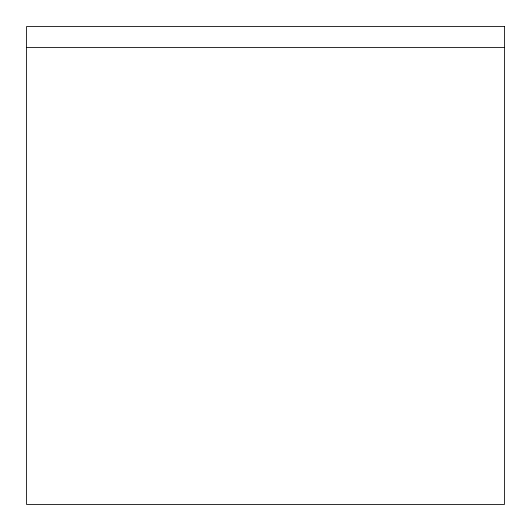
<?xml version="1.0" encoding="UTF-8"?>
<svg xmlns="http://www.w3.org/2000/svg" width="531" height="531" viewBox="0 0 531 531"><rect width="100%" height="100%" fill="white"/><g stroke="black" fill="none" stroke-linecap="round" stroke-linejoin="round"><path stroke-width="0.8" d="M26.55 47.458L504.45 47.458M504.45 26.55L26.55 26.55L26.55 504.45L504.45 504.45L504.45 26.55"/></g></svg>
